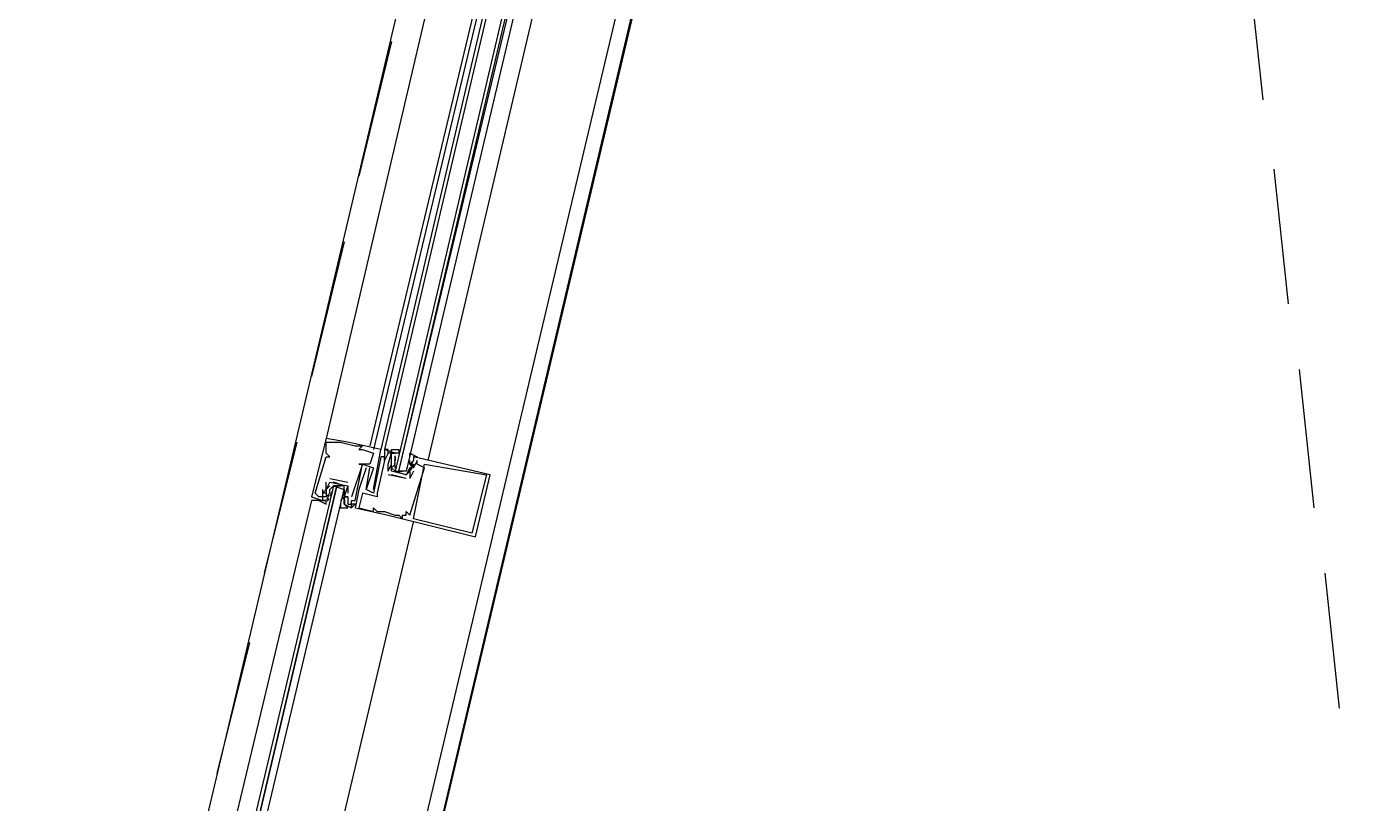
# Model space of a CAD drawing. Header units: feet. Extents: x -84 to 198, y -22 to 181.
# Drawn here: x 130.717 to 135.547, y 93.321 to 96.167 of the extents above; entities that cross this region are included whole.
import ezdxf

# ---------------------------------------------------------------- set-up
doc = ezdxf.new("R2010")
doc.units = ezdxf.units.FT
doc.layers.add('A-LINEA', color=7, linetype='CONTINUOUS')

msp = doc.modelspace()

# ---------------------------------------------------------------- linework, layer by layer
at = {"layer": 'A-LINEA'}
for p, q in [((130.8133, 90.8844), (132.56, 98.2711)), ((131.5733, 90.7111), (133.32, 98.0844)), ((132.56, 97.8444), (131.8133, 94.6578)), ((132.7333, 97.8044), (131.9733, 94.6311)), ((132.7467, 97.8044), (131.9867, 94.6178)), ((132.76, 97.7911), (132.0133, 94.6178)), ((132.7733, 97.7911), (132.0267, 94.6178)), ((132.1867, 94.5778), (132.9333, 97.7511)), ((135.1867, 96.3911), (135.24, 95.8978)), ((132.0533, 96.1111), (131.9333, 95.6178)), ((135.28, 95.6444), (135.3333, 95.1511)), ((131.88, 95.3778), (131.76, 94.8844)), ((135.3733, 94.9111), (135.4267, 94.4044)), ((131.7067, 94.6444), (131.5867, 94.1644)), ((131.8133, 94.6578), (131.8133, 94.6578)), ((131.8133, 94.6444), (131.8133, 94.6444)), ((131.84, 94.6444), (131.84, 94.6444)), ((131.8667, 94.6444), (131.8667, 94.6444)), ((131.8933, 94.6444), (131.8933, 94.6444)), ((131.92, 94.6311), (131.92, 94.6311)), ((131.9333, 94.6178), (131.9333, 94.6178)), ((131.9467, 94.6311), (131.9467, 94.6311)), ((131.9467, 94.6178), (131.9467, 94.6178)), ((132.0133, 94.6178), (132.0133, 94.6178)), ((132.0267, 94.6178), (132.0267, 94.6178)), ((132.0267, 94.6178), (132.0267, 94.6178)), ((132.0267, 94.6178), (132.0267, 94.6178)), ((132.0267, 94.6178), (132.0267, 94.6178)), ((131.8133, 94.6044), (131.8133, 94.6044)), ((131.8133, 94.5911), (131.8133, 94.5911)), ((131.8267, 94.5911), (131.8267, 94.5911)), ((131.9333, 94.5644), (131.9333, 94.5644)), ((131.9467, 94.5644), (131.9467, 94.5644)), ((131.9467, 94.5644), (131.9467, 94.5644)), ((131.9733, 94.5644), (131.9733, 94.5644)), ((131.9867, 94.6044), (131.9867, 94.6044)), ((132.0133, 94.5911), (132.0133, 94.5911)), ((132.0267, 94.6044), (132.0267, 94.6044)), ((132.0267, 94.5911), (132.0267, 94.5911)), ((132.0267, 94.5911), (132.0267, 94.5911)), ((132.0267, 94.5778), (132.0267, 94.5778)), ((132.0267, 94.5778), (132.0267, 94.5778)), ((132.04, 94.6044), (132.04, 94.6044)), ((132.04, 94.5378), (132.04, 94.5644)), ((132.04, 94.5644), (132.04, 94.5644)), ((132.0533, 94.6044), (132.0533, 94.6044)), ((132.0533, 94.5778), (132.0533, 94.5778)), ((132.0533, 94.5644), (132.0533, 94.5644)), ((132.0533, 94.5644), (132.0533, 94.5644)), ((132.0658, 94.5489), (132.0652, 94.5693)), ((132.0665, 94.568), (132.0655, 94.5799)), ((132.0665, 94.5547), (132.0655, 94.5665)), ((132.0659, 94.576), (132.0656, 94.5943)), ((132.0667, 94.6044), (132.0667, 94.6044)), ((132.0667, 94.5911), (132.0667, 94.5911)), ((132.0667, 94.5911), (132.0667, 94.5778)), ((132.0667, 94.5778), (132.0667, 94.5778)), ((132.12, 94.5778), (132.12, 94.5778)), ((132.12, 94.5644), (132.12, 94.5778)), ((132.12, 94.5644), (132.12, 94.5644)), ((132.12, 94.5644), (132.12, 94.5644)), ((132.1313, 94.5616), (132.1217, 94.5436)), ((132.1303, 94.5737), (132.1218, 94.5574)), ((132.1285, 94.5667), (132.1223, 94.5565)), ((132.1333, 94.5911), (132.1333, 94.5911)), ((132.1333, 94.5644), (132.1333, 94.5644)), ((132.1467, 94.5778), (132.1467, 94.5778)), ((132.1467, 94.5644), (132.1467, 94.5644)), ((132.1733, 94.5644), (132.1733, 94.5644)), ((131.96, 94.5511), (131.96, 94.5511)), ((131.9733, 94.5511), (131.9733, 94.5511)), ((131.9867, 94.5511), (131.9867, 94.5511)), ((132.04, 94.5378), (132.04, 94.5378)), ((132.04, 94.5378), (132.04, 94.5378)), ((132.1067, 94.5111), (132.04, 94.5244)), ((132.04, 94.5244), (132.04, 94.5244)), ((132.0533, 94.5378), (132.0533, 94.5378)), ((132.0533, 94.5378), (132.0533, 94.5378)), ((132.1067, 94.5111), (132.0533, 94.5244)), ((132.0533, 94.5244), (132.0533, 94.5244)), ((132.0667, 94.5511), (132.0667, 94.5511)), ((132.0667, 94.5378), (132.0667, 94.5378)), ((132.08, 94.5378), (132.0933, 94.5378)), ((132.1067, 94.5511), (132.1067, 94.5511)), ((132.12, 94.5511), (132.12, 94.5111)), ((132.12, 94.5511), (132.12, 94.5511)), ((132.12, 94.5511), (132.12, 94.5511)), ((132.1333, 94.5378), (132.12, 94.5111)), ((132.1285, 94.5533), (132.1223, 94.5432)), ((132.1333, 94.5511), (132.1333, 94.5511)), ((132.1333, 94.5511), (132.1333, 94.5511)), ((132.1333, 94.5378), (132.1333, 94.5378)), ((132.1733, 94.5511), (132.1733, 94.5511)), ((132.4, 94.5244), (132.4, 94.5244)), ((132.4133, 94.5244), (132.4133, 94.5244)), ((131.8, 94.4711), (131.8, 94.4711)), ((131.8133, 94.4978), (131.8133, 94.4978)), ((131.8133, 94.4711), (131.8133, 94.4711)), ((131.8133, 94.4711), (131.8133, 94.4711)), ((131.8267, 94.5111), (131.8933, 94.4978)), ((131.8267, 94.5111), (131.8267, 94.5111)), ((131.8267, 94.4978), (131.8267, 94.4978)), ((131.8267, 94.4978), (131.8267, 94.4978)), ((131.8267, 94.4711), (131.8267, 94.4711)), ((131.8287, 94.4473), (131.8383, 94.4652)), ((131.8315, 94.4556), (131.8377, 94.4657)), ((131.88, 94.4844), (131.84, 94.4978)), ((131.84, 94.4844), (131.84, 94.4844)), ((131.8533, 94.4844), (131.8667, 94.4844)), ((131.88, 94.4711), (131.88, 94.4711)), ((131.8933, 94.4978), (131.8933, 94.4978)), ((131.8933, 94.4844), (131.8933, 94.4844)), ((131.8933, 94.4844), (131.8933, 94.4844)), ((131.9333, 94.4711), (131.9333, 94.4711)), ((131.96, 94.4711), (131.96, 94.4711)), ((131.96, 94.4711), (131.96, 94.4711)), ((131.9733, 94.4711), (131.9733, 94.4711)), ((131.9867, 94.4711), (131.9867, 94.4711)), ((132.1067, 94.5111), (132.1067, 94.5111)), ((132.1067, 94.5111), (132.1067, 94.5111)), ((132.1067, 94.5111), (132.1067, 94.5111)), ((132.12, 94.5111), (132.12, 94.5111)), ((132.12, 94.5111), (132.12, 94.5111)), ((131.76, 94.4444), (131.76, 94.4444)), ((131.7733, 94.4578), (131.7733, 94.4578)), ((131.7867, 94.4444), (131.7867, 94.4444)), ((131.8, 94.4578), (131.8, 94.4578)), ((131.8, 94.4444), (131.8, 94.4444)), ((131.8, 94.4311), (131.8, 94.4311)), ((131.8133, 94.4578), (131.8133, 94.4578)), ((131.8133, 94.4444), (131.8267, 94.4578)), ((131.8133, 94.4444), (131.8133, 94.4444)), ((131.8133, 94.4311), (131.8133, 94.4311)), ((131.8164, 94.4352), (131.8248, 94.4515)), ((131.8182, 94.4289), (131.8244, 94.4391)), ((131.8267, 94.4578), (131.8267, 94.4578)), ((131.88, 94.4444), (131.8667, 94.4311)), ((131.8667, 94.4444), (131.8667, 94.4444)), ((131.8667, 94.4311), (131.8667, 94.4311)), ((131.88, 94.4578), (131.88, 94.4578)), ((131.88, 94.4444), (131.88, 94.4444)), ((131.88, 94.4444), (131.88, 94.4444)), ((131.88, 94.4311), (131.88, 94.4311)), ((131.88, 94.4178), (131.88, 94.4178)), ((131.8801, 94.4542), (131.8812, 94.4423)), ((131.8801, 94.4276), (131.8812, 94.4157)), ((131.8808, 94.4329), (131.8811, 94.4146)), ((131.8809, 94.46), (131.8814, 94.4396)), ((131.8933, 94.4578), (131.8933, 94.4578)), ((131.8933, 94.4444), (131.8933, 94.4444)), ((131.8933, 94.4444), (131.8933, 94.4444)), ((131.8933, 94.4178), (131.8933, 94.4178)), ((131.9067, 94.4444), (131.9067, 94.4444)), ((131.9067, 94.4311), (131.9067, 94.4311)), ((131.9067, 94.4311), (131.9067, 94.4311)), ((131.9067, 94.4178), (131.9067, 94.4178)), ((131.9067, 94.4178), (131.9067, 94.4178)), ((131.92, 94.4311), (131.92, 94.4311)), ((131.92, 94.4178), (131.92, 94.4178)), ((131.9467, 94.4578), (131.9467, 94.4578)), ((131.9867, 94.4578), (131.9867, 94.4578)), ((132, 94.4578), (132, 94.4578)), ((132, 94.4444), (132, 94.4444)), ((131.9067, 94.4044), (131.9067, 94.4044)), ((131.9067, 94.4044), (131.9067, 94.4044)), ((131.92, 94.4044), (131.92, 94.4044)), ((131.9333, 94.4044), (131.9333, 94.4044)), ((131.9867, 94.4044), (131.9867, 94.4044)), ((131.9867, 94.3911), (131.9867, 94.3911)), ((132, 94.3911), (132, 94.3911)), ((132.0133, 94.3911), (132.0133, 94.3911)), ((132.0267, 94.3911), (132.0267, 94.3911)), ((132.04, 94.3778), (132.04, 94.3778)), ((132.0667, 94.3778), (132.0667, 94.3778)), ((132.08, 94.3778), (132.08, 94.3778)), ((132.0933, 94.3778), (132.0933, 94.3778)), ((132.1067, 94.3911), (132.1067, 94.3911)), ((132.1067, 94.3778), (132.1067, 94.3778)), ((132.12, 94.3778), (132.12, 94.3778)), ((132.0933, 94.3644), (132.0933, 94.3644)), ((132.1333, 94.3644), (132.1333, 94.3644)), ((132.3467, 94.3111), (132.3467, 94.3111)), ((132.36, 94.2978), (132.36, 94.2978)), ((135.4667, 94.1644), (135.52, 93.6711)), ((131.5333, 93.9111), (131.4133, 93.4311))]:
    msp.add_line(p, q, dxfattribs=at)
for points in [[(135.8933, 108.7111), (131.36, 89.5511), (124.5867, 91.1511), (124.44, 90.4978), (121.84, 91.1111), (121.3333, 88.9644), (118.2, 75.6978), (129.9467, 72.9244)], [(124.5867, 91.1511), (131.36, 89.5511), (135.2667, 106.0978)], [(132.8267, 97.7778), (132.0667, 94.5378), (132.08, 94.5378), (132.84, 97.7778)], [(132.8667, 97.7644), (132.1067, 94.5378), (132.0933, 94.5378), (132.08, 94.5378), (132.8533, 97.7778)], [(131.8133, 94.6578), (131.76, 94.4444), (131.8, 94.4311), (131.8133, 94.4311)], [(131.9867, 94.4711), (132.0133, 94.6178), (131.8933, 94.6444), (131.8133, 94.6578)], [(131.8133, 94.6044), (131.8133, 94.6444), (131.84, 94.6444), (131.8667, 94.6444), (131.92, 94.6311), (131.9467, 94.6311), (131.9333, 94.6178), (131.9467, 94.6178), (131.9867, 94.6044), (131.9733, 94.5644), (131.9333, 94.5644), (131.9467, 94.5644), (131.9067, 94.4444)], [(132.0667, 94.6044), (132.0267, 94.6178), (132.0267, 94.6044), (132.0267, 94.5911), (132.0267, 94.5778), (132.0267, 94.5911), (132.0133, 94.5911), (131.9867, 94.4578), (131.96, 94.4711), (131.9733, 94.5511)], [(132.04, 94.6044), (132.04, 94.6178), (132.0267, 94.6178)], [(132.04, 94.6044), (132.04, 94.6178), (132.0267, 94.6178)], [(132.04, 94.6044), (132.04, 94.6178), (132.0267, 94.6178)], [(132.0533, 94.5378), (132.0533, 94.5644), (132.0533, 94.5778), (132.0533, 94.5911), (132.0533, 94.6044), (132.0667, 94.6044), (132.0533, 94.6044), (132.0533, 94.6178), (132.08, 94.6178), (132.08, 94.6044), (132.0667, 94.6044)], [(131.8, 94.4711), (131.8, 94.4444), (131.7867, 94.4444), (131.7733, 94.4578), (131.8133, 94.5911), (131.8267, 94.5911), (131.8133, 94.6044)], [(131.88, 94.4178), (131.9067, 94.4044), (131.92, 94.4178), (131.9067, 94.4178), (131.9067, 94.4044), (131.9067, 94.4311), (131.92, 94.4311), (131.9467, 94.5644), (131.9867, 94.5511), (131.96, 94.4711)], [(131.96, 94.5511), (131.9333, 94.4711), (131.92, 94.4044), (132.04, 94.3778), (132.36, 94.2978), (132.4133, 94.5244), (132.1333, 94.5911)], [(132.04, 94.5644), (132.0533, 94.6044), (132.04, 94.6044), (132.0267, 94.5778), (132.0267, 94.5778), (132, 94.4578), (132, 94.4444), (131.9467, 94.4578), (131.9333, 94.4044), (131.9867, 94.3911), (131.9867, 94.4044), (132, 94.3911), (132.0133, 94.3911), (132.0267, 94.3911), (132.0667, 94.3778), (132.08, 94.3778), (132.0933, 94.3644), (132.0933, 94.3778), (132.1067, 94.3778), (132.1067, 94.3911), (132.12, 94.3778), (132.1733, 94.5511), (132.1467, 94.5644), (132.1467, 94.5778), (132.1333, 94.5511), (132.1333, 94.5511)], [(132.04, 94.5378), (132.0533, 94.5644), (132.0533, 94.5778)], [(132.12, 94.5911), (132.12, 94.6044), (132.1467, 94.5911), (132.1333, 94.5911), (132.1333, 94.5778), (132.12, 94.5644), (132.1333, 94.5511), (132.12, 94.5511), (132.1067, 94.5244), (132.0533, 94.5378)], [(132.0667, 94.5644), (132.0533, 94.5511), (132.0667, 94.5378), (132.1067, 94.5244), (132.12, 94.5378), (132.12, 94.5511)], [(132.12, 94.5644), (132.1333, 94.5644), (132.1333, 94.5511), (132.12, 94.5511)], [(132.4, 94.5244), (132.3467, 94.3111), (132.1333, 94.3644), (132.1733, 94.5644), (132.4, 94.5244)], [(131.44, 92.6178), (131.88, 94.4711), (131.88, 94.4844), (131.8667, 94.4844), (131.8533, 94.4844), (131.4133, 92.6178), (131.8533, 94.4844), (131.84, 94.4844), (131.4, 92.6311)], [(131.8267, 94.4844), (131.8133, 94.4711), (131.8133, 94.4578), (131.8133, 94.4444), (131.8, 94.4444), (131.8, 94.4311), (131.8133, 94.4311), (131.8, 94.4311), (131.7867, 94.4311), (131.8133, 94.4178), (131.8133, 94.4311)], [(131.8133, 94.4578), (131.8, 94.4578), (131.8133, 94.4711), (131.8267, 94.4978), (131.8933, 94.4844), (131.88, 94.4444), (131.8933, 94.4444), (131.88, 94.4444), (131.88, 94.4311)], [(131.8133, 94.4711), (131.8133, 94.4711), (131.8133, 94.4978)], [(131.8267, 94.4578), (131.8267, 94.4711), (131.84, 94.4844), (131.88, 94.4711), (131.88, 94.4578), (131.88, 94.4444)], [(131.8667, 94.4178), (131.8667, 94.4044), (131.8933, 94.4044), (131.88, 94.4178), (131.88, 94.4311), (131.88, 94.4444), (131.88, 94.4578), (131.88, 94.4844)], [(131.8933, 94.4844), (131.8933, 94.4844), (131.8933, 94.4578)], [(131.7867, 94.4311), (131.7867, 94.4311), (131.76, 94.4311), (131.3333, 92.6444)], [(131.7867, 94.4311), (131.7867, 94.4311), (131.76, 94.4311)], [(131.7867, 94.4311), (131.7867, 94.4311), (131.76, 94.4311)], [(131.8933, 94.4444), (131.8933, 94.4444), (131.8933, 94.4178), (131.9067, 94.4178), (131.9067, 94.4311), (131.9067, 94.4311)], [(131.28, 90.7778), (131.7067, 92.5511), (132.1333, 94.3511)]]:
    msp.add_lwpolyline(points, dxfattribs=at)

doc.saveas('drawing.dxf')
